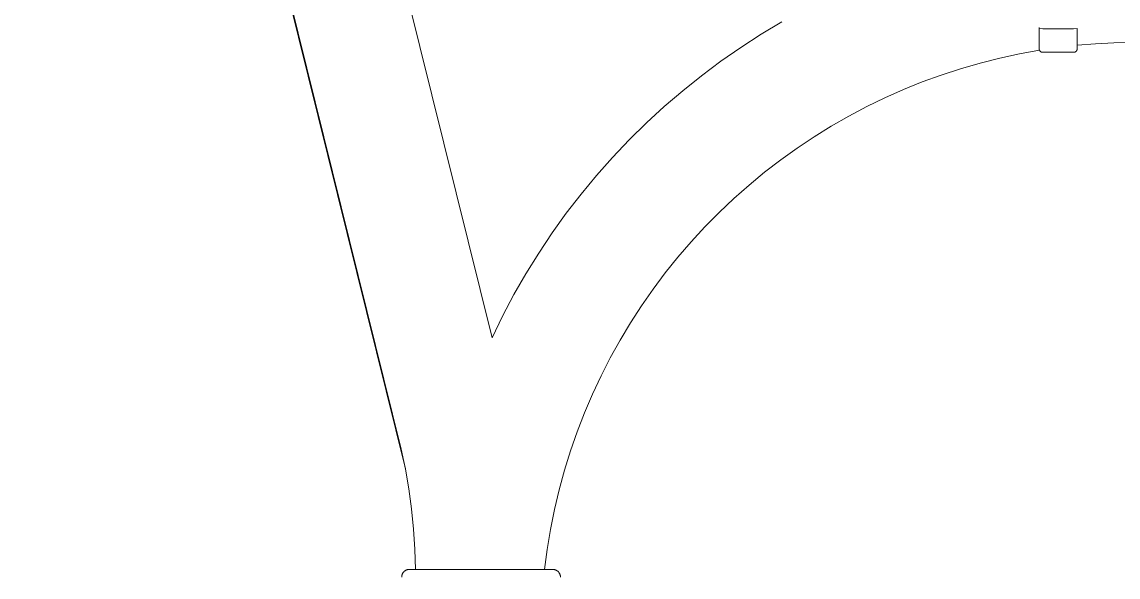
# Model space of a CAD drawing. Header units: millimetres. Extents: x -67 to 4862, y -244 to 3199.
# Drawn here: x 3979.1 to 4265.5, y 2511.3 to 2656.4 of the extents above; entities that cross this region are included whole.
import ezdxf

# ---------------------------------------------------------------- set-up
doc = ezdxf.new("R2010")
doc.units = ezdxf.units.MM
doc.layers.add('ZANO_R', color=7, linetype='Continuous', lineweight=0)

msp = doc.modelspace()

# ---------------------------------------------------------------- linework, layer by layer
at = {"layer": 'ZANO_R'}
for p, q in [((4079.29, 2539.59), (3979.11, 2944.45)), ((4078.22, 2544.73), (3979.33, 2944.42)), ((4101.92, 2573.85), (4076.94, 2674.82)), ((4177.67, 2656.37), (4172.25, 2653.13)), ((4244.82, 2654.93), (4244.82, 2654.67)), ((4244.82, 2654.67), (4244.82, 2649.43)), ((4244.82, 2654.67), (4245.82, 2654.6)), ((4245.82, 2654.6), (4253.82, 2654.6)), ((4253.82, 2654.6), (4254.82, 2654.67)), ((4254.82, 2654.67), (4254.82, 2649.43)), ((4172.25, 2653.13), (4166.93, 2649.71)), ((4166.93, 2649.71), (4161.74, 2646.1)), ((4244.94, 2648.96), (4239.73, 2648.02)), ((4244.82, 2649.39), (4244.82, 2649.43)), ((4244.83, 2649.36), (4244.82, 2649.39)), ((4244.83, 2649.32), (4244.83, 2649.36)), ((4244.83, 2649.29), (4244.83, 2649.32)), ((4244.84, 2649.25), (4244.83, 2649.29)), ((4244.85, 2649.22), (4244.84, 2649.25)), ((4244.85, 2649.18), (4244.85, 2649.22)), ((4244.86, 2649.15), (4244.85, 2649.18)), ((4244.87, 2649.12), (4244.86, 2649.15)), ((4244.88, 2649.08), (4244.87, 2649.12)), ((4244.9, 2649.05), (4244.88, 2649.08)), ((4244.91, 2649.02), (4244.9, 2649.05)), ((4244.93, 2648.99), (4244.91, 2649.02)), ((4244.94, 2648.96), (4244.93, 2648.99)), ((4244.96, 2648.93), (4244.94, 2648.96)), ((4244.98, 2648.9), (4244.96, 2648.93)), ((4245, 2648.87), (4244.98, 2648.9)), ((4245.02, 2648.84), (4245, 2648.87)), ((4245.04, 2648.81), (4245.02, 2648.84)), ((4254.61, 2648.81), (4254.63, 2648.84)), ((4254.63, 2648.84), (4254.65, 2648.87)), ((4254.65, 2648.87), (4254.67, 2648.9)), ((4254.67, 2648.9), (4254.69, 2648.93)), ((4254.69, 2648.93), (4254.71, 2648.96)), ((4254.71, 2648.96), (4254.72, 2648.99)), ((4254.72, 2648.99), (4254.74, 2649.02)), ((4254.74, 2649.02), (4254.75, 2649.05)), ((4254.75, 2649.05), (4254.76, 2649.08)), ((4254.76, 2649.08), (4254.78, 2649.12)), ((4254.78, 2649.12), (4254.79, 2649.15)), ((4254.79, 2649.18), (4254.8, 2649.22)), ((4254.79, 2649.15), (4254.79, 2649.18)), ((4254.8, 2649.22), (4254.81, 2649.25)), ((4254.81, 2649.29), (4254.82, 2649.32)), ((4254.81, 2649.25), (4254.81, 2649.29)), ((4259.59, 2650.65), (4254.82, 2650.26)), ((4254.82, 2649.39), (4254.82, 2649.43)), ((4254.82, 2649.36), (4254.82, 2649.39)), ((4254.82, 2649.32), (4254.82, 2649.36)), ((4264.37, 2650.9), (4259.59, 2650.65)), ((4269.15, 2651), (4264.37, 2650.9)), ((4161.74, 2646.1), (4156.67, 2642.32)), ((4234.55, 2646.9), (4229.42, 2645.61)), ((4239.73, 2648.02), (4234.55, 2646.9)), ((4245.06, 2648.78), (4245.04, 2648.81)), ((4245.08, 2648.76), (4245.06, 2648.78)), ((4245.1, 2648.73), (4245.08, 2648.76)), ((4245.13, 2648.71), (4245.1, 2648.73)), ((4245.16, 2648.68), (4245.13, 2648.71)), ((4245.18, 2648.66), (4245.16, 2648.68)), ((4245.21, 2648.64), (4245.18, 2648.66)), ((4245.24, 2648.62), (4245.21, 2648.64)), ((4245.26, 2648.6), (4245.24, 2648.62)), ((4245.29, 2648.58), (4245.26, 2648.6)), ((4245.32, 2648.56), (4245.29, 2648.58)), ((4245.35, 2648.54), (4245.32, 2648.56)), ((4245.39, 2648.53), (4245.35, 2648.54)), ((4245.42, 2648.51), (4245.39, 2648.53)), ((4245.45, 2648.5), (4245.42, 2648.51)), ((4245.48, 2648.49), (4245.45, 2648.5)), ((4245.52, 2648.47), (4245.48, 2648.49)), ((4245.55, 2648.46), (4245.52, 2648.47)), ((4245.58, 2648.46), (4245.55, 2648.46)), ((4245.62, 2648.45), (4245.58, 2648.46)), ((4245.65, 2648.44), (4245.62, 2648.45)), ((4245.68, 2648.44), (4245.65, 2648.44)), ((4245.72, 2648.43), (4245.68, 2648.44)), ((4245.75, 2648.43), (4245.72, 2648.43)), ((4245.79, 2648.43), (4245.75, 2648.43)), ((4245.82, 2648.43), (4245.79, 2648.43)), ((4245.82, 2648.43), (4253.82, 2648.43)), ((4253.82, 2648.43), (4253.86, 2648.43)), ((4253.86, 2648.43), (4253.89, 2648.43)), ((4253.89, 2648.43), (4253.93, 2648.43)), ((4253.93, 2648.43), (4253.96, 2648.44)), ((4253.96, 2648.44), (4254, 2648.44)), ((4254, 2648.44), (4254.03, 2648.45)), ((4254.03, 2648.45), (4254.07, 2648.46)), ((4254.07, 2648.46), (4254.1, 2648.46)), ((4254.1, 2648.46), (4254.13, 2648.47)), ((4254.13, 2648.47), (4254.17, 2648.49)), ((4254.17, 2648.49), (4254.2, 2648.5)), ((4254.2, 2648.5), (4254.23, 2648.51)), ((4254.23, 2648.51), (4254.26, 2648.53)), ((4254.26, 2648.53), (4254.29, 2648.54)), ((4254.29, 2648.54), (4254.32, 2648.56)), ((4254.32, 2648.56), (4254.35, 2648.58)), ((4254.35, 2648.58), (4254.38, 2648.6)), ((4254.38, 2648.6), (4254.41, 2648.62)), ((4254.41, 2648.62), (4254.44, 2648.64)), ((4254.44, 2648.64), (4254.47, 2648.66)), ((4254.47, 2648.66), (4254.49, 2648.68)), ((4254.49, 2648.68), (4254.52, 2648.71)), ((4254.52, 2648.71), (4254.54, 2648.73)), ((4254.54, 2648.73), (4254.57, 2648.76)), ((4254.57, 2648.76), (4254.59, 2648.78)), ((4254.59, 2648.78), (4254.61, 2648.81)), ((4224.34, 2644.14), (4219.3, 2642.5)), ((4229.42, 2645.61), (4224.34, 2644.14)), ((4156.67, 2642.32), (4151.73, 2638.38)), ((4214.33, 2640.68), (4209.42, 2638.7)), ((4219.3, 2642.5), (4214.33, 2640.68)), ((4151.73, 2638.38), (4146.93, 2634.26)), ((4209.42, 2638.7), (4204.58, 2636.56)), ((4204.58, 2636.56), (4199.82, 2634.25)), ((4146.93, 2634.26), (4142.28, 2629.98)), ((4195.14, 2631.78), (4190.55, 2629.15)), ((4199.82, 2634.25), (4195.14, 2631.78)), ((4142.28, 2629.98), (4137.77, 2625.55)), ((4190.55, 2629.15), (4186.04, 2626.36)), ((4186.04, 2626.36), (4181.64, 2623.43)), ((4137.77, 2625.55), (4133.42, 2620.97)), ((4181.64, 2623.43), (4177.34, 2620.34)), ((4133.42, 2620.97), (4129.22, 2616.24)), ((4177.34, 2620.34), (4173.14, 2617.12)), ((4129.22, 2616.24), (4125.19, 2611.37)), ((4173.14, 2617.12), (4169.06, 2613.75)), ((4169.06, 2613.75), (4165.09, 2610.24)), ((4125.19, 2611.37), (4121.33, 2606.37)), ((4165.09, 2610.24), (4161.25, 2606.6)), ((4121.33, 2606.37), (4117.64, 2601.23)), ((4161.25, 2606.6), (4157.53, 2602.83)), ((4117.64, 2601.23), (4114.13, 2595.98)), ((4157.53, 2602.83), (4153.94, 2598.94)), ((4153.94, 2598.94), (4150.49, 2594.93)), ((4114.13, 2595.98), (4110.79, 2590.6)), ((4150.49, 2594.93), (4147.18, 2590.8)), ((4110.79, 2590.6), (4107.65, 2585.12)), ((4147.18, 2590.8), (4144.01, 2586.56)), ((4144.01, 2586.56), (4140.98, 2582.22)), ((4107.65, 2585.12), (4104.69, 2579.53)), ((4140.98, 2582.22), (4138.11, 2577.77)), ((4104.69, 2579.53), (4101.92, 2573.85)), ((4138.11, 2577.77), (4135.38, 2573.23)), ((4135.38, 2573.23), (4132.82, 2568.6)), ((4132.82, 2568.6), (4130.41, 2563.89)), ((4130.41, 2563.89), (4128.17, 2559.1)), ((4128.17, 2559.1), (4126.09, 2554.23)), ((4126.09, 2554.23), (4124.17, 2549.29)), ((4124.17, 2549.29), (4122.43, 2544.3)), ((4079.29, 2539.56), (4078.22, 2544.73)), ((4122.43, 2544.3), (4120.85, 2539.24)), ((4080.18, 2534.36), (4079.29, 2539.56)), ((4120.85, 2539.24), (4119.45, 2534.14)), ((4080.89, 2529.13), (4080.18, 2534.36)), ((4119.45, 2534.14), (4118.23, 2528.99)), ((4081.43, 2523.88), (4080.89, 2529.13)), ((4118.23, 2528.99), (4117.18, 2523.8)), ((4081.79, 2518.61), (4081.43, 2523.88)), ((4117.18, 2523.8), (4116.31, 2518.58)), ((4081.96, 2513.33), (4081.79, 2518.61)), ((4116.31, 2518.58), (4115.61, 2513.33)), ((4078.32, 2511.47), (4078.33, 2511.54)), ((4078.32, 2511.4), (4078.32, 2511.47)), ((4078.32, 2511.33), (4078.32, 2511.4)), ((4078.33, 2511.6), (4078.34, 2511.67)), ((4078.33, 2511.54), (4078.33, 2511.6)), ((4078.34, 2511.67), (4078.36, 2511.74)), ((4078.36, 2511.74), (4078.37, 2511.81)), ((4078.37, 2511.81), (4078.39, 2511.87)), ((4078.39, 2511.87), (4078.41, 2511.94)), ((4078.41, 2511.94), (4078.43, 2512)), ((4078.43, 2512), (4078.45, 2512.07)), ((4078.45, 2512.07), (4078.48, 2512.13)), ((4078.48, 2512.13), (4078.51, 2512.19)), ((4078.51, 2512.19), (4078.54, 2512.25)), ((4078.54, 2512.25), (4078.57, 2512.31)), ((4078.57, 2512.31), (4078.61, 2512.37)), ((4078.61, 2512.37), (4078.64, 2512.43)), ((4078.64, 2512.43), (4078.68, 2512.49)), ((4078.68, 2512.49), (4078.72, 2512.54)), ((4078.72, 2512.54), (4078.76, 2512.59)), ((4078.76, 2512.59), (4078.81, 2512.65)), ((4078.81, 2512.65), (4078.85, 2512.7)), ((4078.85, 2512.7), (4078.9, 2512.75)), ((4078.9, 2512.75), (4078.95, 2512.79)), ((4078.95, 2512.79), (4079, 2512.84)), ((4079, 2512.84), (4079.05, 2512.88)), ((4079.05, 2512.88), (4079.11, 2512.93)), ((4079.11, 2512.93), (4079.16, 2512.97)), ((4079.16, 2512.97), (4079.22, 2513)), ((4079.22, 2513), (4079.28, 2513.04)), ((4079.28, 2513.04), (4079.34, 2513.08)), ((4079.34, 2513.08), (4079.4, 2513.11)), ((4079.4, 2513.11), (4079.46, 2513.14)), ((4079.46, 2513.14), (4079.52, 2513.17)), ((4079.52, 2513.17), (4079.58, 2513.19)), ((4079.58, 2513.19), (4079.65, 2513.22)), ((4079.65, 2513.22), (4079.71, 2513.24)), ((4079.71, 2513.24), (4079.78, 2513.26)), ((4079.78, 2513.26), (4079.84, 2513.27)), ((4079.84, 2513.27), (4079.91, 2513.29)), ((4079.91, 2513.29), (4079.98, 2513.3)), ((4079.98, 2513.3), (4080.04, 2513.31)), ((4080.04, 2513.31), (4080.11, 2513.32)), ((4080.11, 2513.32), (4080.18, 2513.33)), ((4080.18, 2513.33), (4080.25, 2513.33)), ((4080.25, 2513.33), (4080.32, 2513.33)), ((4080.32, 2513.33), (4117.79, 2513.33)), ((4117.86, 2513.33), (4117.79, 2513.33)), ((4117.93, 2513.33), (4117.86, 2513.33)), ((4118, 2513.32), (4117.93, 2513.33)), ((4118.07, 2513.31), (4118, 2513.32)), ((4118.13, 2513.3), (4118.07, 2513.31)), ((4118.2, 2513.29), (4118.13, 2513.3)), ((4118.27, 2513.27), (4118.2, 2513.29)), ((4118.33, 2513.26), (4118.27, 2513.27)), ((4118.4, 2513.24), (4118.33, 2513.26)), ((4118.46, 2513.22), (4118.4, 2513.24)), ((4118.53, 2513.19), (4118.46, 2513.22)), ((4118.59, 2513.17), (4118.53, 2513.19)), ((4118.65, 2513.14), (4118.59, 2513.17)), ((4118.71, 2513.11), (4118.65, 2513.14)), ((4118.77, 2513.08), (4118.71, 2513.11)), ((4118.83, 2513.04), (4118.77, 2513.08)), ((4118.89, 2513), (4118.83, 2513.04)), ((4118.95, 2512.97), (4118.89, 2513)), ((4119, 2512.93), (4118.95, 2512.97)), ((4119.06, 2512.88), (4119, 2512.93)), ((4119.11, 2512.84), (4119.06, 2512.88)), ((4119.16, 2512.79), (4119.11, 2512.84)), ((4119.21, 2512.75), (4119.16, 2512.79)), ((4119.26, 2512.7), (4119.21, 2512.75)), ((4119.3, 2512.65), (4119.26, 2512.7)), ((4119.35, 2512.59), (4119.3, 2512.65)), ((4119.39, 2512.54), (4119.35, 2512.59)), ((4119.43, 2512.49), (4119.39, 2512.54)), ((4119.47, 2512.43), (4119.43, 2512.49)), ((4119.5, 2512.37), (4119.47, 2512.43)), ((4119.54, 2512.31), (4119.5, 2512.37)), ((4119.57, 2512.25), (4119.54, 2512.31)), ((4119.6, 2512.19), (4119.57, 2512.25)), ((4119.63, 2512.13), (4119.6, 2512.19)), ((4119.65, 2512.07), (4119.63, 2512.13)), ((4119.68, 2512), (4119.65, 2512.07)), ((4119.7, 2511.94), (4119.68, 2512)), ((4119.72, 2511.87), (4119.7, 2511.94)), ((4119.74, 2511.81), (4119.72, 2511.87)), ((4119.75, 2511.74), (4119.74, 2511.81)), ((4119.77, 2511.67), (4119.75, 2511.74)), ((4119.78, 2511.6), (4119.77, 2511.67)), ((4119.78, 2511.54), (4119.78, 2511.6)), ((4119.79, 2511.47), (4119.78, 2511.54)), ((4119.79, 2511.4), (4119.79, 2511.47)), ((4119.79, 2511.33), (4119.79, 2511.4))]:
    msp.add_line(p, q, dxfattribs=at)

doc.saveas('drawing.dxf')
